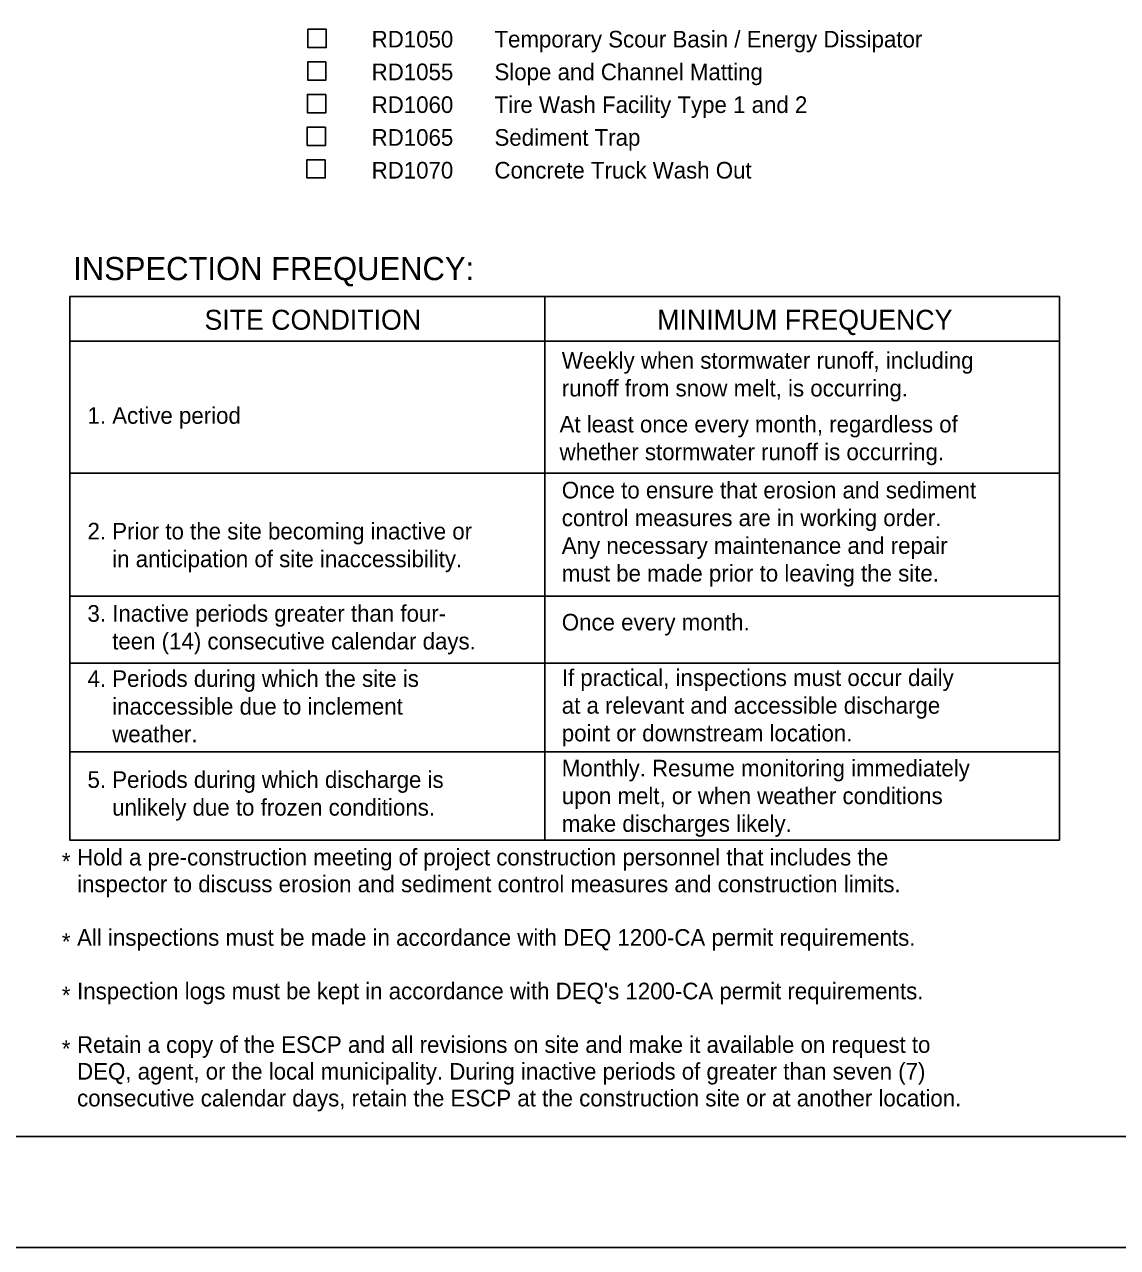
# Model space of a CAD drawing. Extents: x 0 to 1.42, y 0 to 0.92.
# Drawn here: x 0.5954 to 1.006, y 0 to 0.4596 of the extents above; entities that cross this region are included whole.
import ezdxf

# ---------------------------------------------------------------- set-up
doc = ezdxf.new("R2010")
doc.units = 0
for name, color, linetype in [('#plot_shape', 7, 'Continuous'), ('P_EC_DESIGN_GeneralTx', 7, 'Continuous'), ('P_LDSC_DESIGN_GeneralTx', 7, 'Continuous'), ('P_ODOT_PLAN_Border', 7, 'Continuous')]:
    doc.layers.add(name, color=color, linetype=linetype)

msp = doc.modelspace()

# ---------------------------------------------------------------- linework, layer by layer
at = {"layer": '#plot_shape'}
msp.add_lwpolyline([(0, 0), (1.41667, 0), (1.41667, 0.91667), (0, 0.91667)], close=True, dxfattribs=at)
at = {"layer": 'P_EC_DESIGN_GeneralTx'}
for points in [[(0.70878, 0.45786), (0.70191, 0.45786), (0.70191, 0.45098), (0.70878, 0.45098)], [(0.70869, 0.4456), (0.70182, 0.4456), (0.70182, 0.43873), (0.70869, 0.43873)], [(0.70859, 0.43335), (0.70172, 0.43335), (0.70172, 0.42647), (0.70859, 0.42647)], [(0.7085, 0.42109), (0.70163, 0.42109), (0.70163, 0.41421), (0.7085, 0.41421)], [(0.70841, 0.40883), (0.70154, 0.40883), (0.70154, 0.40196), (0.70841, 0.40196)]]:
    msp.add_lwpolyline(points, close=True, dxfattribs=at)
at = {"layer": 'P_LDSC_DESIGN_GeneralTx'}
for p, q in [((0.61246, 0.35746), (0.61246, 0.15307)), ((0.61246, 0.35746), (0.98421, 0.35746)), ((0.79093, 0.35746), (0.79093, 0.15307)), ((0.98421, 0.35746), (0.98421, 0.15307)), ((0.61246, 0.3406), (0.79093, 0.3406)), ((0.79093, 0.3406), (0.98421, 0.3406)), ((0.61246, 0.29104), (0.98421, 0.29104)), ((0.61246, 0.2448), (0.98421, 0.2448)), ((0.61246, 0.21957), (0.98421, 0.21957)), ((0.61246, 0.18632), (0.98421, 0.18632)), ((0.61246, 0.15307), (0.98421, 0.15307))]:
    msp.add_line(p, q, dxfattribs=at)
at = {"layer": 'P_ODOT_PLAN_Border'}
msp.add_lwpolyline([(0.0625, 0.04167), (1.39583, 0.04167), (1.39583, 0.875), (0.0625, 0.875)], close=True, dxfattribs=at)

# ---------------------------------------------------------------- texts
at = {"layer": 'P_EC_DESIGN_GeneralTx'}
for s, p in [('RD1050', (0.72584, 0.451)), ('Temporary Scour Basin / Energy Dissipator', (0.77198, 0.451)), ('RD1055', (0.72584, 0.43869)), ('Slope and Channel Matting', (0.77198, 0.43869)), ('RD1060', (0.72584, 0.42638)), ('Tire Wash Facility Type 1 and 2', (0.77198, 0.42638)), ('RD1065', (0.72584, 0.41407)), ('Sediment Trap', (0.77198, 0.41407)), ('RD1070', (0.72584, 0.40175)), ('Concrete Truck Wash Out', (0.77198, 0.40175)), ('At least once every month, regardless of', (0.79644, 0.30631)), ('whether stormwater runoff is occurring.', (0.79644, 0.29589)), ('*', (0.60945, 0.14203)), ('Hold a pre-construction meeting of project construction personnel that includes the', (0.61518, 0.14358)), ('inspector to discuss erosion and sediment control measures and construction limits.', (0.61518, 0.13352)), ('All inspections must be made in accordance with DEQ 1200-CA permit requirements.', (0.61518, 0.1134)), ('*', (0.60945, 0.11185)), ('*', (0.60945, 0.09173)), ("Inspection logs must be kept in accordance with DEQ's 1200-CA permit requirements.", (0.61518, 0.09328)), ('Retain a copy of the ESCP and all revisions on site and make it available on request to', (0.61518, 0.07316)), ('* ', (0.60945, 0.07161)), ('DEQ, agent, or the local municipality. During inactive periods of greater than seven (7)', (0.61518, 0.0631)), ('consecutive calendar days, retain the ESCP at the construction site or at another location. ', (0.61518, 0.05304))]:
    msp.add_text(s, height=0.00625, dxfattribs=at).set_placement(p)
at = {"layer": 'P_LDSC_DESIGN_GeneralTx'}
for s, height, p in [('INSPECTION FREQUENCY:', 0.0087, (0.61372, 0.36356)), ('SITE CONDITION', 0.0075, (0.66305, 0.34492)), ('MINIMUM FREQUENCY', 0.0075, (0.83314, 0.34492)), ('Weekly when stormwater runoff, including', 0.00625, (0.79727, 0.33026)), ('runoff from snow melt, is occurring.', 0.00625, (0.79727, 0.31985)), ('1. Active period', 0.00625, (0.61909, 0.30957)), ('Once to ensure that erosion and sediment', 0.00625, (0.79727, 0.28152)), ('control measures are in working order.', 0.00625, (0.79727, 0.27111)), ('2. Prior to the site becoming inactive or', 0.00625, (0.61909, 0.2661)), ('Any necessary maintenance and repair', 0.00625, (0.79727, 0.26069)), ('    in anticipation of site inaccessibility.', 0.00625, (0.61909, 0.25568)), ('must be made prior to leaving the site.', 0.00625, (0.79727, 0.25027)), ('3. Inactive periods greater than four-', 0.00625, (0.61909, 0.23518)), ('Once every month.', 0.00625, (0.79727, 0.23189)), ('    teen (14) consecutive calendar days.', 0.00625, (0.61909, 0.22477)), ('4. Periods during which the site is', 0.00625, (0.61909, 0.21069)), ('If practical, inspections must occur daily', 0.00625, (0.79727, 0.21103)), ('    inaccessible due to inclement', 0.00625, (0.61909, 0.20027)), ('at a relevant and accessible discharge', 0.00625, (0.79727, 0.20062)), ('    weather.', 0.00625, (0.61909, 0.18986)), ('point or downstream location.', 0.00625, (0.79727, 0.1902)), ('5. Periods during which discharge is', 0.00625, (0.61909, 0.17273)), ('Monthly. Resume monitoring immediately', 0.00625, (0.79727, 0.17705)), ('upon melt, or when weather conditions', 0.00625, (0.79727, 0.16664)), ('    unlikely due to frozen conditions.', 0.00625, (0.61909, 0.16231)), ('make discharges likely.', 0.00625, (0.79727, 0.15622))]:
    msp.add_text(s, height=height, dxfattribs=at).set_placement(p)

doc.saveas('drawing.dxf')
